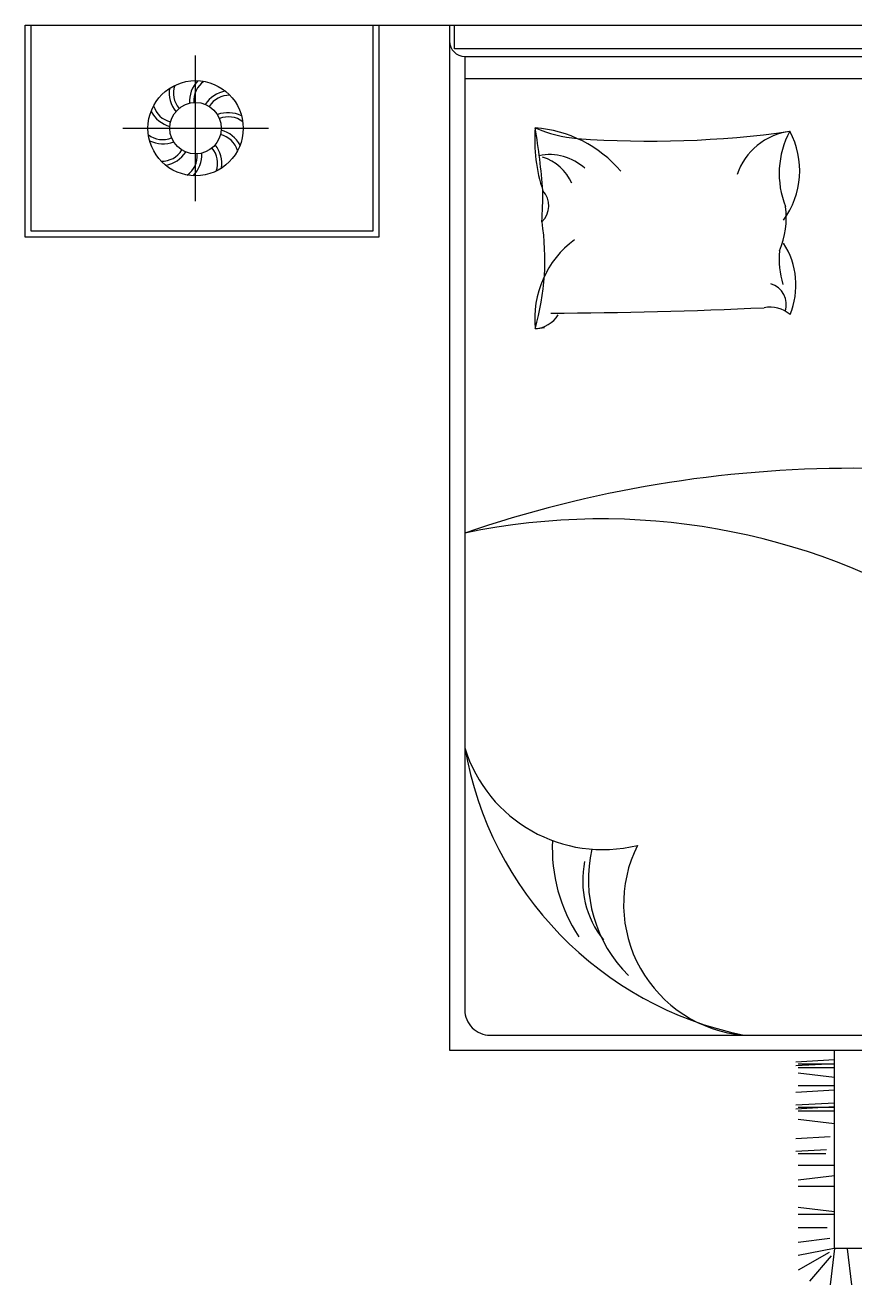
# Model space of a CAD drawing. Header units: inches. Extents: x 7.5 to 50, y 15.4 to 40.2.
# Drawn here: x 20.948 to 22.59, y 24.63 to 27.124 of the extents above; entities that cross this region are included whole.
import ezdxf

# ---------------------------------------------------------------- set-up
doc = ezdxf.new("R2010")
doc.units = ezdxf.units.IN
doc.header["$MEASUREMENT"] = 0
doc.layers.add('02', color=2, linetype='Continuous')
doc.layers.add('4', color=4, linetype='Continuous')

msp = doc.modelspace()

# ---------------------------------------------------------------- linework, layer by layer
at = {"layer": '02'}
for p, q in [((20.9478, 27.1241), (24.2278, 27.1241)), ((21.285, 26.7759), (21.285, 27.0643)), ((21.8179, 27.0623), (23.3579, 27.0623)), ((23.3579, 27.018), (21.8179, 27.018)), ((21.1408, 26.9201), (21.4292, 26.9201)), ((22.5497, 25.0752), (22.4734, 25.0709)), ((22.5497, 25.0675), (22.4734, 25.0633)), ((22.5497, 25.0667), (22.4777, 25.0667)), ((22.5497, 25.0591), (22.4777, 25.0591)), ((22.5497, 25.0405), (22.4777, 25.049)), ((22.5497, 25.0235), (22.4777, 25.0235)), ((22.5497, 25.0151), (22.4734, 25.0108)), ((22.5497, 24.9896), (22.4734, 24.9853)), ((22.5497, 24.982), (22.4734, 24.9777)), ((22.5497, 24.9811), (22.4777, 24.9811)), ((22.5497, 24.9735), (22.4777, 24.9735)), ((22.5497, 24.9488), (22.4777, 24.9573)), ((22.5412, 24.9229), (22.4734, 24.9191)), ((22.534, 24.897), (22.4734, 24.8936)), ((22.5325, 24.8894), (22.4777, 24.8894)), ((22.5497, 24.8453), (22.4777, 24.8368)), ((22.5497, 24.8657), (22.4778, 24.8657)), ((22.5497, 24.8243), (22.4778, 24.8243)), ((22.5497, 24.7741), (22.4777, 24.7826)), ((22.5497, 24.7691), (22.4778, 24.7691)), ((22.5408, 24.7212), (22.4777, 24.7137)), ((22.5351, 24.7426), (22.4778, 24.7426)), ((22.5491, 24.7017), (22.4778, 24.6875)), ((22.5497, 24.7017), (22.5412, 24.6297)), ((22.5751, 24.7011), (22.5836, 24.6297)), ((22.5393, 24.6935), (22.4777, 24.6585)), ((22.543, 24.6868), (22.5002, 24.637))]:
    msp.add_line(p, q, dxfattribs=at)
for points in [[(21.6478, 27.1241), (21.6478, 26.7041), (20.9478, 26.7041), (20.9478, 27.1241)], [(21.6358, 27.1241), (21.6358, 26.7161), (20.9598, 26.7161), (20.9598, 27.1241)], [(21.7879, 27.1241), (21.7879, 25.0941), (23.3879, 25.0941), (23.3879, 27.1241)], [(23.3879, 25.9556), (23.8228, 25.9556), (23.8228, 24.7017), (22.5497, 24.7017), (22.5497, 25.0941)]]:
    msp.add_lwpolyline(points, dxfattribs=at)
msp.add_lwpolyline([(22.0407, 26.8997, 0.053404), (22.4613, 26.914, 0.040654)], format="xyb", dxfattribs=at)
for radius in [0.0942, 0.051]:
    msp.add_circle((21.285, 26.9201), radius, dxfattribs=at)
for centre, radius, start, end in [((21.8179, 27.0923), 0.03, 180, 270), ((21.2934, 26.9907), 0.0605, 172.17, 218.4897), ((21.2875, 26.9894), 0.0462, 160.3002, 220.538), ((21.3332, 26.9723), 0.0605, 136.17, 182.4897), ((21.3277, 26.9747), 0.0462, 124.3002, 184.538), ((21.3547, 26.934), 0.0605, 100.17, 146.4897), ((21.2463, 26.9776), 0.0462, 196.3002, 256.538), ((21.3516, 26.9392), 0.0462, 88.3002, 148.538), ((21.2503, 26.9821), 0.0605, 208.17, 254.4897), ((21.3495, 26.8904), 0.0605, 64.17, 110.4897), ((21.3501, 26.8964), 0.0462, 52.3002, 112.538), ((21.3197, 26.8581), 0.0605, 28.17, 74.4897), ((22.2648, 26.8953), 0.3085, 175.3048, 198.6942), ((21.9402, 26.6762), 0.245, 40.4189, 85.9871), ((20.342, 26.6593), 1.6364, 4.8098, 9.1892), ((22.0701, 27.193), 0.2948, 247.5179, 264.267), ((21.2199, 26.9438), 0.0462, 232.3002, 292.538), ((21.2205, 26.9499), 0.0605, 244.17, 290.4897), ((21.3237, 26.8627), 0.0462, 16.3002, 76.538), ((22.4785, 26.7865), 0.1286, 97.7032, 160.9775), ((22.617, 26.8304), 0.1767, 151.7736, 201.6983), ((22.3153, 26.8359), 0.1656, 323.7389, 28.1269), ((21.2184, 26.9011), 0.0462, 268.3002, 328.538), ((21.2153, 26.9063), 0.0605, 280.17, 326.4897), ((21.2423, 26.8655), 0.0462, 304.3002, 4.538), ((21.2368, 26.8679), 0.0605, 316.17, 2.4897), ((21.2826, 26.8509), 0.0462, 340.3002, 40.538), ((21.2767, 26.8496), 0.0605, 352.17, 38.4897), ((21.9859, 26.7648), 0.103, 47.4509, 101.7793), ((21.9428, 26.7725), 0.0952, 23.8756, 72.1383), ((21.9395, 26.7665), 0.0446, 314.4736, 42.1713), ((19.6114, 26.8422), 2.3618, 357.3905, 358.8876), ((22.2862, 26.743), 0.1681, 337.017, 7.5368), ((21.4809, 26.6597), 0.4956, 344.0243, 8.7071), ((22.1507, 26.5432), 0.1943, 126.5711, 185.89), ((22.3212, 26.6096), 0.1523, 337.4467, 33.0478), ((22.6237, 26.6621), 0.1834, 175.2233, 196.23), ((22.4109, 26.5702), 0.0437, 343.3521, 73.2995), ((22.4223, 26.5056), 0.0603, 49.0991, 101.3702), ((21.9539, 26.5801), 0.057, 273.4709, 328.5412), ((21.9488, 36.4122), 9.8583, 270.22759, 272.68343), ((21.9402, 26.7676), 0.245, 274.0129, 278.3417), ((22.5879, 23.8747), 2.372, 71.0577, 108.9423), ((22.088, 24.8266), 1.3196, 15.7708, 101.8099), ((22.0912, 25.7777), 0.2861, 197.236, 283.8635), ((22.5119, 25.8142), 0.7045, 189.9106, 258.3834), ((22.3095, 25.4941), 0.3184, 177.2247, 213.4103), ((22.3928, 25.3836), 0.2605, 153.4835, 264.9765), ((22.2395, 25.4302), 0.1882, 168.3591, 218.5338), ((22.3316, 25.4325), 0.269, 167.1156, 225.1048)]:
    msp.add_arc(centre, radius, start, end, dxfattribs=at)
at = {"layer": '4'}
msp.add_lwpolyline([(23.3718, 27.1241), (23.3718, 27.0773), (21.7979, 27.0773), (21.7979, 27.1241)], dxfattribs=at)
msp.add_lwpolyline([(21.8179, 27.0623), (21.8179, 25.1741, 0.414214), (21.8679, 25.1241), (23.3079, 25.1241, 0.414214), (23.3579, 25.1741), (23.3579, 27.0623)], format="xyb", dxfattribs=at)

doc.saveas('drawing.dxf')
